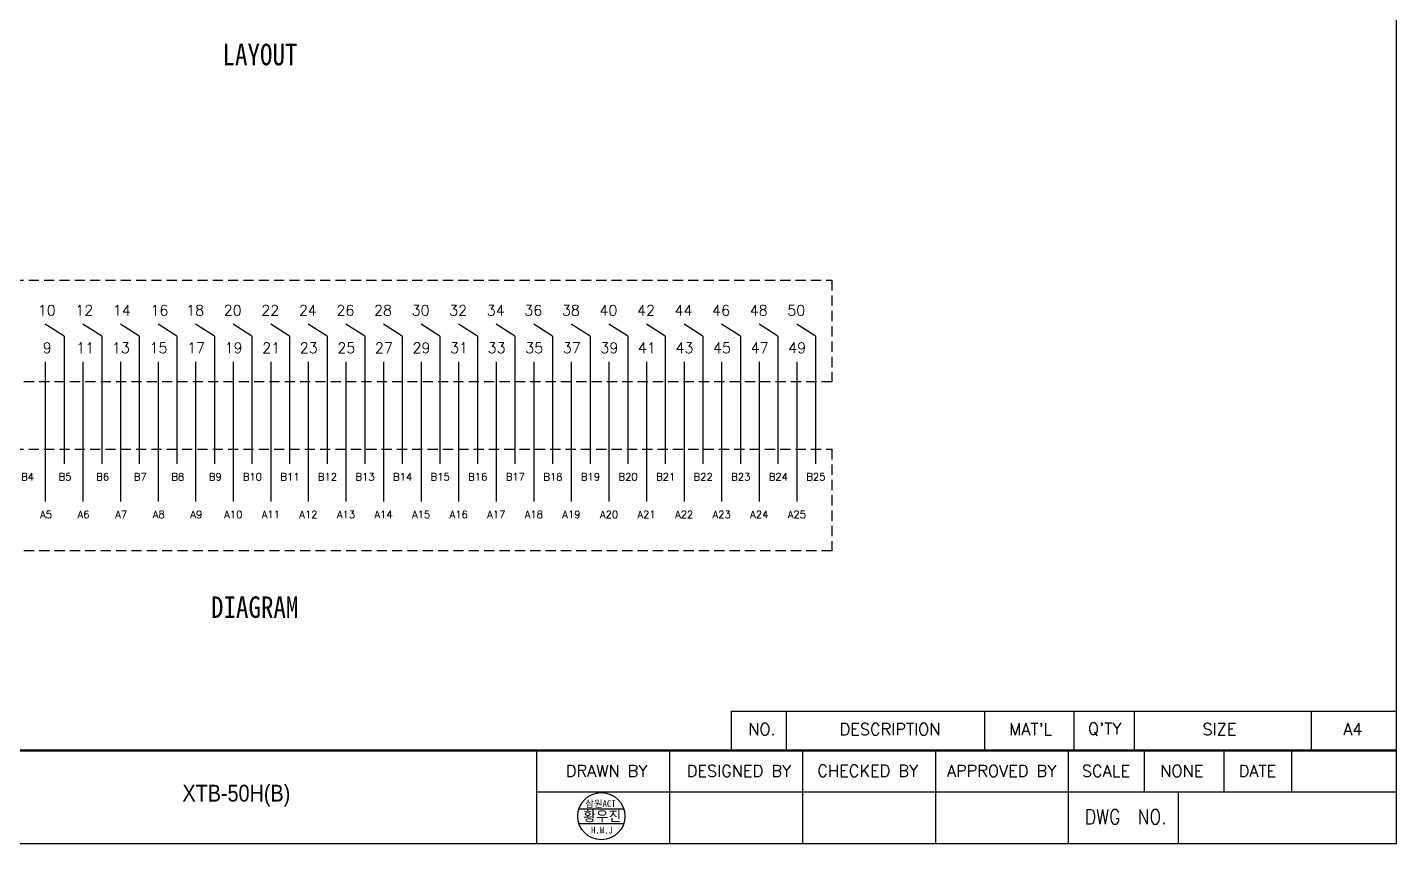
# Model space of a CAD drawing. Extents: x 295 to 2531, y 240 to 845.
# Drawn here: x 2276.1 to 2531.2, y 545.4 to 697.5 of the extents above; entities that cross this region are included whole.
import ezdxf
from ezdxf.enums import TextEntityAlignment as Align

# ---------------------------------------------------------------- set-up
doc = ezdxf.new("R2010")
doc.units = 0
doc.header["$LTSCALE"] = 0.1
doc.linetypes.add('HIDDEN', pattern=[9.525, 6.35, -3.175])
doc.layers.get('0').update_dxf_attribs({"linetype": 'CONTINUOUS'})
doc.layers.add('SHEET', color=7, linetype='CONTINUOUS')
doc.styles.add('ROMANS', font='romans', dxfattribs={"width": 0.9})
doc.styles.get("Standard").update_dxf_attribs({"font": 'simplex.shx', "width": 0.9})
doc.styles.add('굴림', font='', dxfattribs={"width": 0.9})
doc.styles.get('굴림').set_extended_font_data('GulimChe')

msp = doc.modelspace()

# ---------------------------------------------------------------- linework, layer by layer
for p, q in [((2282.97, 639.97), (2279.47, 642.21)), ((2289.97, 639.97), (2286.47, 642.21)), ((2296.97, 639.97), (2293.47, 642.21)), ((2303.97, 639.97), (2300.47, 642.21)), ((2310.97, 639.97), (2307.47, 642.21)), ((2317.97, 639.97), (2314.47, 642.21)), ((2324.97, 639.97), (2321.47, 642.21)), ((2331.97, 639.97), (2328.47, 642.21)), ((2338.97, 639.97), (2335.47, 642.21)), ((2345.97, 639.97), (2342.47, 642.21)), ((2352.97, 639.97), (2349.47, 642.21)), ((2359.97, 639.97), (2356.47, 642.21)), ((2366.97, 639.97), (2363.47, 642.21)), ((2373.97, 639.97), (2370.47, 642.21)), ((2380.97, 639.97), (2377.47, 642.21)), ((2387.97, 639.97), (2384.47, 642.21)), ((2394.97, 639.97), (2391.47, 642.21)), ((2401.97, 639.97), (2398.47, 642.21)), ((2408.97, 639.97), (2405.47, 642.21)), ((2415.97, 639.97), (2412.47, 642.21)), ((2422.97, 639.97), (2419.47, 642.21)), ((2282.97, 639.97), (2282.97, 616.15)), ((2289.97, 639.97), (2289.97, 616.15)), ((2296.97, 639.97), (2296.97, 616.15)), ((2303.97, 639.97), (2303.97, 616.15)), ((2310.97, 639.97), (2310.97, 616.15)), ((2317.97, 639.97), (2317.97, 616.15)), ((2324.97, 639.97), (2324.97, 616.15)), ((2331.97, 639.97), (2331.97, 616.15)), ((2338.97, 639.97), (2338.97, 616.15)), ((2345.97, 639.97), (2345.97, 616.15)), ((2352.97, 639.97), (2352.97, 616.15)), ((2359.97, 639.97), (2359.97, 616.15)), ((2366.97, 639.97), (2366.97, 616.15)), ((2373.97, 639.97), (2373.97, 616.15)), ((2380.97, 639.97), (2380.97, 616.15)), ((2387.97, 639.97), (2387.97, 616.15)), ((2394.97, 639.97), (2394.97, 616.15)), ((2401.97, 639.97), (2401.97, 616.15)), ((2408.97, 639.97), (2408.97, 616.15)), ((2415.97, 639.97), (2415.97, 616.15)), ((2422.97, 639.97), (2422.97, 616.15)), ((2279.47, 635.21), (2279.47, 609.15)), ((2286.47, 635.21), (2286.47, 609.15)), ((2293.47, 635.21), (2293.47, 609.15)), ((2300.47, 635.21), (2300.47, 609.15)), ((2307.47, 635.21), (2307.47, 609.15)), ((2314.47, 635.21), (2314.47, 609.15)), ((2321.47, 635.21), (2321.47, 609.15)), ((2328.47, 635.21), (2328.47, 609.15)), ((2335.47, 635.21), (2335.47, 609.15)), ((2342.47, 635.21), (2342.47, 609.15)), ((2349.47, 635.21), (2349.47, 609.15)), ((2356.47, 635.21), (2356.47, 609.15)), ((2363.47, 635.21), (2363.47, 609.15)), ((2370.47, 635.21), (2370.47, 609.15)), ((2377.47, 635.21), (2377.47, 609.15)), ((2384.47, 635.21), (2384.47, 609.15)), ((2391.47, 635.21), (2391.47, 609.15)), ((2398.47, 635.21), (2398.47, 609.15)), ((2405.47, 635.21), (2405.47, 609.15)), ((2412.47, 635.21), (2412.47, 609.15)), ((2419.47, 635.21), (2419.47, 609.15)), ((2370.98, 562.76), (2370.98, 545.4)), ((2395.75, 562.76), (2395.75, 545.4)), ((2420.52, 562.76), (2420.52, 545.4)), ((2445.29, 562.76), (2445.29, 545.4)), ((2470.06, 562.76), (2470.06, 545.4)), ((2484.19, 562.76), (2484.19, 555.06)), ((2499.01, 562.76), (2499.01, 555.06)), ((2511.66, 562.76), (2511.66, 555.06)), ((2370.98, 555.06), (2531.23, 555.06)), ((2490.5, 555.06), (2490.5, 545.4))]:
    msp.add_line(p, q)
at = {"color": 0, "lineweight": 50}
msp.add_line((2108, 562.76), (2531.23, 562.76), dxfattribs=at)
at = {"color": 0, "ltscale": 2}
for p, q in [((2378.88, 551.86), (2387.23, 551.86)), ((2378.88, 549.17), (2387.23, 549.17))]:
    msp.add_line(p, q, dxfattribs=at)
at = {"linetype": 'HIDDEN', "ltscale": 3}
for points in [[(2244.94, 650.4), (2425.99, 650.4), (2425.99, 631.45), (2244.94, 631.45)], [(2244.94, 618.92), (2425.99, 618.92), (2425.99, 599.97), (2244.94, 599.97)]]:
    msp.add_lwpolyline(points, close=True, dxfattribs=at)
at = {"color": 0}
msp.add_circle((2383.06, 550.52), 4.39, dxfattribs=at)
at = {"layer": 'SHEET'}
for p, q in [((2531.23, 545.4), (2531.23, 770.38)), ((2407.26, 570.1), (2531.23, 570.1)), ((2407.26, 570.1), (2407.26, 562.76)), ((2417.48, 570.1), (2417.48, 562.76)), ((2454.45, 570.1), (2454.45, 562.76)), ((2471.15, 562.76), (2471.15, 570.1)), ((2482.41, 562.76), (2482.41, 570.1)), ((2515.37, 562.76), (2515.37, 570.1)), ((2108, 545.4), (2531.23, 545.4))]:
    msp.add_line(p, q, dxfattribs=at)

# ---------------------------------------------------------------- texts
at = {"color": 7}
for s, height, p in [('10', 1.948, (2278.06, 643.81)), ('12', 1.948, (2285.06, 643.81)), ('14', 1.948, (2292.06, 643.81)), ('16', 1.948, (2299.06, 643.81)), ('18', 1.948, (2305.71, 643.81)), ('20', 1.948, (2312.71, 643.81)), ('22', 1.948, (2319.71, 643.81)), ('24', 1.948, (2326.71, 643.81)), ('26', 1.948, (2333.71, 643.81)), ('28', 1.948, (2340.71, 643.81)), ('30', 1.948, (2347.71, 643.81)), ('32', 1.948, (2354.71, 643.81)), ('34', 1.948, (2361.71, 643.81)), ('36', 1.948, (2368.71, 643.81)), ('38', 1.948, (2375.71, 643.81)), ('40', 1.948, (2382.71, 643.81)), ('42', 1.948, (2389.71, 643.81)), ('44', 1.948, (2396.71, 643.81)), ('46', 1.948, (2403.71, 643.81)), ('48', 1.948, (2410.71, 643.81)), ('50', 1.948, (2417.71, 643.81)), ('9', 1.95, (2278.99, 636.83)), ('11', 1.948, (2285.22, 636.83)), ('13', 1.948, (2291.88, 636.83)), ('15', 1.948, (2298.88, 636.83)), ('17', 1.948, (2305.88, 636.83)), ('19', 1.948, (2312.88, 636.83)), ('21', 1.948, (2319.88, 636.83)), ('23', 1.948, (2326.88, 636.83)), ('25', 1.948, (2333.88, 636.83)), ('27', 1.948, (2340.88, 636.83)), ('29', 1.948, (2347.88, 636.83)), ('31', 1.948, (2354.88, 636.83)), ('33', 1.948, (2361.88, 636.83)), ('35', 1.948, (2368.88, 636.83)), ('37', 1.948, (2375.88, 636.83)), ('39', 1.948, (2382.88, 636.83)), ('41', 1.948, (2389.88, 636.83)), ('43', 1.948, (2396.88, 636.83)), ('45', 1.948, (2403.88, 636.83)), ('47', 1.948, (2410.88, 636.83)), ('49', 1.948, (2417.88, 636.83)), ('B4', 1.364, (2274.96, 613.08)), ('B5', 1.364, (2281.96, 613.08)), ('B6', 1.364, (2288.96, 613.08)), ('B7', 1.364, (2295.96, 613.08)), ('B8', 1.364, (2302.96, 613.08)), ('B9', 1.364, (2309.96, 613.08)), ('B10', 1.364, (2316.26, 613.08)), ('B11', 1.364, (2323.26, 613.08)), ('B12', 1.364, (2330.26, 613.08)), ('B13', 1.364, (2337.26, 613.08)), ('B14', 1.364, (2344.26, 613.08)), ('B15', 1.364, (2351.26, 613.08)), ('B16', 1.364, (2358.26, 613.08)), ('B17', 1.364, (2365.26, 613.08)), ('B18', 1.364, (2372.26, 613.08)), ('B19', 1.364, (2379.26, 613.08)), ('B20', 1.364, (2386.26, 613.08)), ('B21', 1.364, (2393.26, 613.08)), ('B22', 1.364, (2400.26, 613.08)), ('B23', 1.364, (2407.26, 613.08)), ('B24', 1.364, (2414.26, 613.08)), ('B25', 1.364, (2421.26, 613.08)), ('A5', 1.364, (2278.49, 606.06)), ('A6', 1.364, (2285.49, 606.06)), ('A7', 1.364, (2292.49, 606.06)), ('A8', 1.364, (2299.49, 606.06)), ('A9', 1.364, (2306.49, 606.06)), ('A10', 1.364, (2312.79, 606.06)), ('A11', 1.364, (2319.79, 606.06)), ('A12', 1.364, (2326.79, 606.06)), ('A13', 1.364, (2333.79, 606.06)), ('A14', 1.364, (2340.79, 606.06)), ('A15', 1.364, (2347.79, 606.06)), ('A16', 1.364, (2354.79, 606.06)), ('A17', 1.364, (2361.79, 606.06)), ('A18', 1.364, (2368.79, 606.06)), ('A19', 1.364, (2375.79, 606.06)), ('A20', 1.364, (2382.79, 606.06)), ('A21', 1.364, (2389.79, 606.06)), ('A22', 1.364, (2396.79, 606.06)), ('A23', 1.364, (2403.79, 606.06)), ('A24', 1.364, (2410.79, 606.06)), ('A25', 1.364, (2417.79, 606.06))]:
    msp.add_text(s, height=height, dxfattribs=at).set_placement(p)
at = {"char_height": 4, "width": 30.393, "attachment_point": 5}
for s, insert in [('{\\fGulimChe|b0|i0|c129|p49;LAYOUT}', (2319.46, 692.42)), ('{\\fGulimChe|b0|i0|c129|p49;DIAGRAM}', (2318.48, 589.44))]:
    msp.add_mtext(s, dxfattribs=dict(at, insert=insert))
at = {"color": 0, "insert": (2315.06, 554.34), "char_height": 3.1342, "width": 59.1453, "attachment_point": 5}
msp.add_mtext('{\\fDotum|b0|i0|c129|p50;XTB-50H(B)}', dxfattribs=at)
at = {"layer": 'SHEET'}
for s, height, style, p in [('NO.', 2.202, 'ROMANS', (2412.98, 566.72)), ('DESCRIPTION', 2.2017, 'ROMANS', (2436.84, 566.72)), ("MAT'L", 2.202, 'ROMANS', (2463.03, 566.72)), ("Q'TY", 2.202, 'ROMANS', (2476.84, 566.72)), ('SIZE', 2.202, 'ROMANS', (2498.21, 566.72)), ('A4', 2.202, 'ROMANS', (2523.07, 566.72)), ('DRAWN BY', 2.202, 'ROMANS', (2384.04, 558.95)), ('DESIGNED BY', 2.2017, 'ROMANS', (2408.69, 558.95)), ('CHECKED BY', 2.202, 'ROMANS', (2432.69, 558.98)), ('APPROVED BY', 2.2017, 'ROMANS', (2457.63, 558.95)), ('SCALE', 2.202, 'ROMANS', (2477.08, 558.94)), ('NONE', 2.202, 'ROMANS', (2491.21, 558.94)), ('DATE', 2.202, 'ROMANS', (2505.29, 558.94)), ('황우진', 1.881, '굴림', (2383.22, 550.56)), ('H.W.J', 1.254, '굴림', (2383.18, 547.91))]:
    msp.add_text(s, height=height, dxfattribs=dict(at, style=style)).set_placement(p, align=Align.MIDDLE)
at = {"layer": 'SHEET', "ltscale": 0.1, "style": '굴림'}
msp.add_text('삼원ACT', height=1.254, dxfattribs=at).set_placement((2382.89, 552.89), align=Align.MIDDLE)
at = {"layer": 'SHEET', "style": 'ROMANS', "width": 0.85}
msp.add_text('DWG  NO.', height=2.752, dxfattribs=at).set_placement((2480.76, 550.41), align=Align.MIDDLE)

doc.saveas('drawing.dxf')
